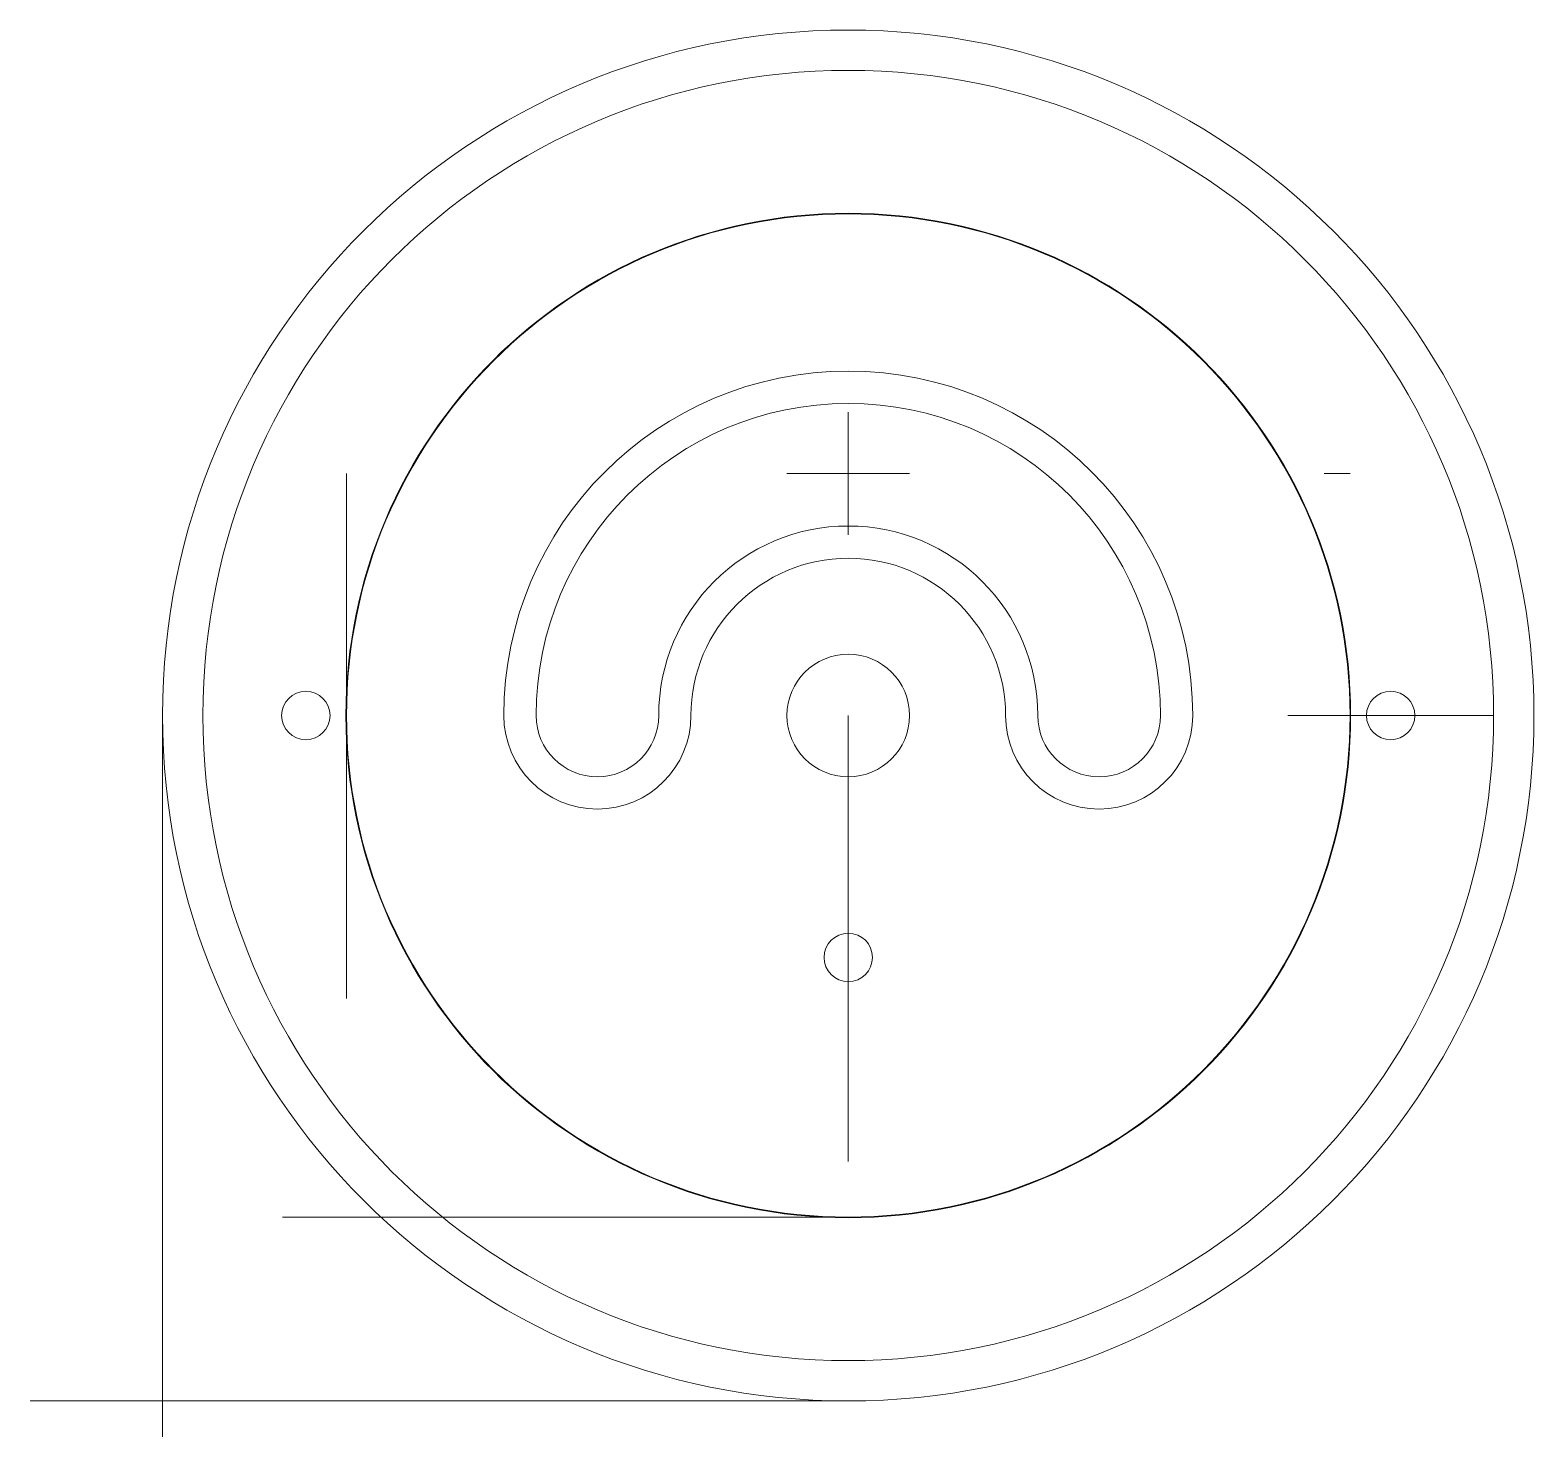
# Model space of a CAD drawing. Extents: x -0.98 to 3.68, y -0.68 to 3.68.
import ezdxf

# ---------------------------------------------------------------- set-up
doc = ezdxf.new("R2010")
doc.units = 0
doc.header["$MEASUREMENT"] = 0
doc.layers.add('holes', color=1, linetype='Continuous')
doc.layers.add('outline', color=3, linetype='Continuous')

msp = doc.modelspace()

# ---------------------------------------------------------------- linework, layer by layer
at = {"linetype": 'Continuous', "lineweight": 0, "flags": 128}
msp.add_lwpolyline([(2.6225, 1.555, 1), (0.4875, 1.555, 1), (1.0675, 1.555, -1), (2.0425, 1.555, 1)], format="xyb", close=True, dxfattribs=at)
for points in [[(1.555, 2.495), (1.555, 2.115)], [(0, 2.305), (0, 0.6773)], [(1.365, 2.305), (1.745, 2.305)], [(1.555, 2.305), (1.555, 2.305)], [(3.03, 2.305), (3.11, 2.305)], [(-0.57, 1.555), (-0.57, -0.6816)], [(1.555, 1.555), (1.555, 0.1726)], [(2.9172, 1.555), (3.555, 1.555)], [(1.555, 0), (-0.1985, 0)], [(1.555, -0.57), (-0.9808, -0.57)]]:
    msp.add_lwpolyline(points, dxfattribs=at)
at = {"linetype": 'Continuous', "lineweight": 0}
for centre, radius in [((1.555, 1.555), 2.125), ((1.555, 1.555), 2), ((1.555, 1.555), 1.555), ((-0.1261, 1.555), 0.075), ((3.2361, 1.555), 0.075)]:
    msp.add_circle(centre, radius, dxfattribs=at)
at = {"layer": 'holes', "linetype": 'Continuous', "lineweight": 0, "flags": 128}
msp.add_lwpolyline([(2.5225, 1.555, 1), (0.5875, 1.555, 1), (0.9675, 1.555, -1), (2.1425, 1.555, 1)], format="xyb", close=True, dxfattribs=at)
at = {"layer": 'holes', "linetype": 'Continuous', "lineweight": 0}
for centre, radius in [((1.555, 1.555), 0.19), ((1.555, 0.805), 0.075)]:
    msp.add_circle(centre, radius, dxfattribs=at)
at = {"layer": 'outline', "linetype": 'Continuous', "lineweight": 0}
msp.add_circle((1.555, 1.555), 1.557, dxfattribs=at)

doc.saveas('drawing.dxf')
